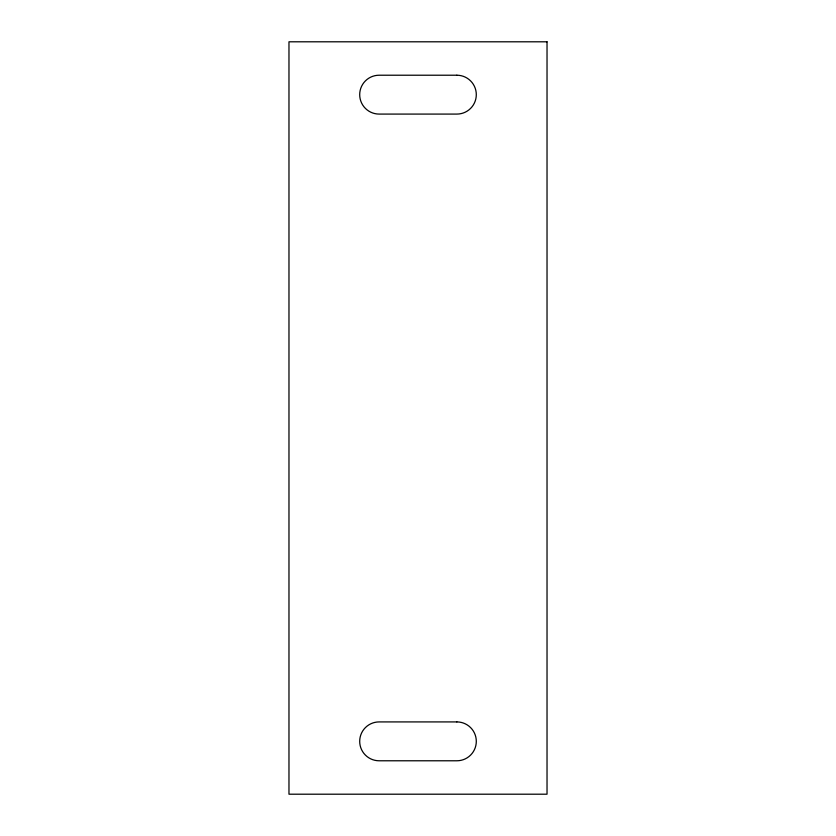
<?xml version="1.0" encoding="UTF-8"?>
<svg xmlns="http://www.w3.org/2000/svg" width="836" height="836" viewBox="0 0 836 836"><rect width="100%" height="100%" fill="white"/><g stroke="black" fill="none" stroke-linecap="round" stroke-linejoin="round"><path stroke-width="1.25" d="M547.026 41.8L288.974 41.8L288.974 794.2L547.026 794.2L547.026 41.8M456.864 75.219L379.136 75.219A19.437 19.437 0 0 0 359.699 94.656A19.437 19.437 0 0 0 379.136 114.083L456.864 114.083A19.437 19.437 0 0 0 476.301 94.656A19.437 19.437 0 0 0 456.864 75.219M456.864 721.917L379.136 721.917A19.437 19.437 0 0 0 359.699 741.344A19.437 19.437 0 0 0 379.136 760.781L456.864 760.781A19.437 19.437 0 0 0 476.301 741.344A19.437 19.437 0 0 0 456.864 721.917"/></g></svg>
